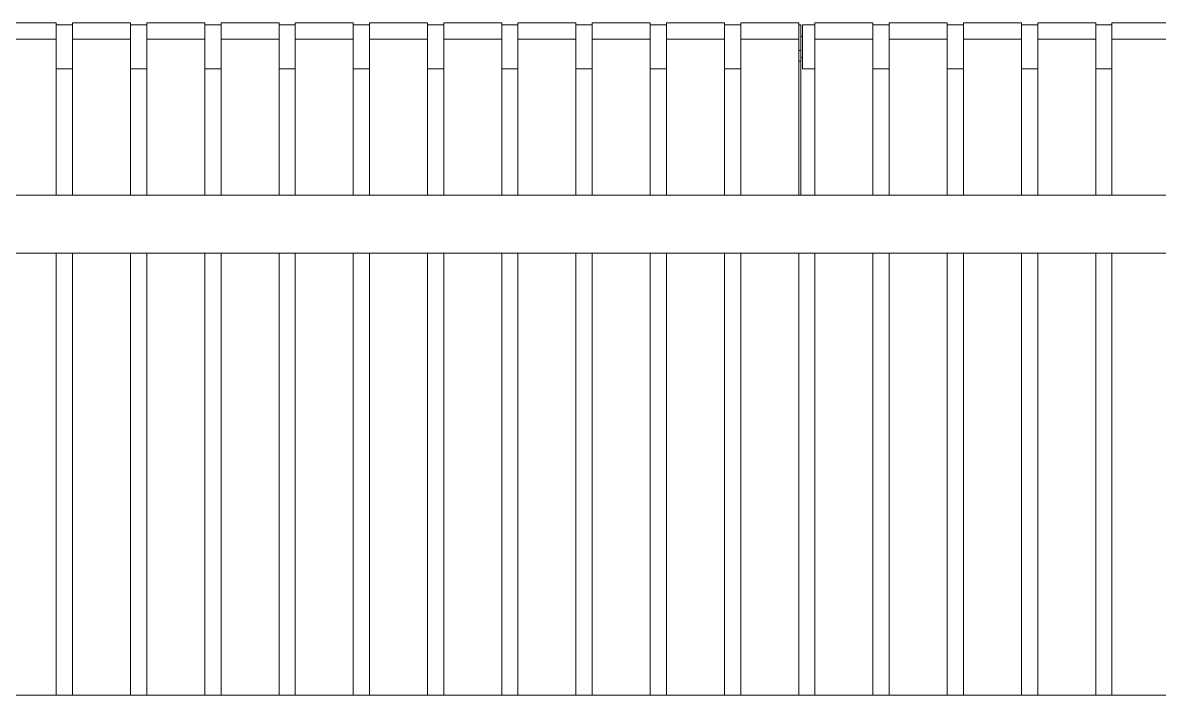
# Model space of a CAD drawing. Header units: millimetres. Extents: x 1761 to 11571, y -2876 to 3504.
# Drawn here: x 3276.8 to 3365, y -207.1 to -154.9 of the extents above; entities that cross this region are included whole.
import ezdxf

# ---------------------------------------------------------------- set-up
doc = ezdxf.new("R2010")
doc.units = ezdxf.units.MM
doc.layers.add('new', color=7, linetype='Continuous')

# ---------------------------------------------------------------- blocks, each defined once
blk = doc.blocks.new('SBJ')
at = {"color": 9, "linetype": 'Continuous', "lineweight": 15}
for p, q in [((173349.26, 76770.78), (173299.26, 76770.78)), ((173349.26, 76770.78), (173349.26, 76756.58)), ((173363.26, 76768.91), (173349.26, 76768.91)), ((173413.26, 76770.78), (173363.26, 76770.78)), ((173363.26, 76770.78), (173363.26, 76756.58)), ((173413.26, 76770.78), (173413.26, 76756.58)), ((173427.26, 76768.91), (173413.26, 76768.91)), ((173477.26, 76770.78), (173427.26, 76770.78)), ((173427.26, 76770.78), (173427.26, 76756.58)), ((173477.26, 76770.78), (173477.26, 76756.58)), ((173491.26, 76768.91), (173477.26, 76768.91)), ((173541.26, 76770.78), (173491.26, 76770.78)), ((173491.26, 76770.78), (173491.26, 76756.58)), ((173541.26, 76770.78), (173541.26, 76756.58)), ((173555.26, 76768.91), (173541.26, 76768.91)), ((173605.26, 76770.78), (173555.26, 76770.78)), ((173555.26, 76770.78), (173555.26, 76756.58)), ((173605.26, 76770.78), (173605.26, 76756.58)), ((173619.26, 76768.91), (173605.26, 76768.91)), ((173669.26, 76770.78), (173619.26, 76770.78)), ((173619.26, 76770.78), (173619.26, 76756.58)), ((173669.26, 76770.78), (173669.26, 76756.58)), ((173683.26, 76768.91), (173669.26, 76768.91)), ((173733.26, 76770.78), (173683.26, 76770.78)), ((173683.26, 76770.78), (173683.26, 76756.58)), ((173733.26, 76770.78), (173733.26, 76756.58)), ((173747.26, 76768.91), (173733.26, 76768.91)), ((173797.26, 76770.78), (173747.26, 76770.78)), ((173747.26, 76770.78), (173747.26, 76756.58)), ((173797.26, 76770.78), (173797.26, 76756.58)), ((173811.26, 76768.91), (173797.26, 76768.91)), ((173861.26, 76770.78), (173811.26, 76770.78)), ((173811.26, 76770.78), (173811.26, 76756.58)), ((173861.26, 76770.78), (173861.26, 76756.58)), ((173875.26, 76768.91), (173861.26, 76768.91)), ((173925.26, 76770.78), (173875.26, 76770.78)), ((173875.26, 76770.78), (173875.26, 76756.58)), ((173925.26, 76770.78), (173925.26, 76756.58)), ((173939.26, 76768.91), (173925.26, 76768.91)), ((173989.26, 76770.78), (173939.26, 76770.78)), ((173939.26, 76770.78), (173939.26, 76756.58)), ((173989.26, 76770.78), (173989.26, 76756.58)), ((173990.97, 76768.91), (173989.26, 76768.91)), ((173990.97, 76768.91), (173990.97, 76746.79)), ((174003.26, 76768.91), (173992.47, 76768.91)), ((173992.47, 76768.91), (173992.47, 76767.57)), ((173992.47, 76767.57), (173992.47, 76730.91)), ((174053.26, 76770.78), (174003.26, 76770.78)), ((174003.26, 76770.78), (174003.26, 76756.58)), ((174053.26, 76770.78), (174053.26, 76756.58)), ((174067.26, 76768.91), (174053.26, 76768.91)), ((174117.26, 76770.78), (174067.26, 76770.78)), ((174067.26, 76770.78), (174067.26, 76756.58)), ((174117.26, 76770.78), (174117.26, 76756.58)), ((174131.26, 76768.91), (174117.26, 76768.91)), ((174181.26, 76770.78), (174131.26, 76770.78)), ((174131.26, 76770.78), (174131.26, 76756.58)), ((174181.26, 76770.78), (174181.26, 76756.58)), ((174195.26, 76768.91), (174181.26, 76768.91)), ((174245.26, 76770.78), (174195.26, 76770.78)), ((174195.26, 76770.78), (174195.26, 76756.58)), ((174245.26, 76770.78), (174245.26, 76756.58)), ((174259.26, 76768.91), (174245.26, 76768.91)), ((174309.26, 76770.78), (174259.26, 76770.78)), ((174259.26, 76770.78), (174259.26, 76756.58)), ((173349.26, 76756.58), (173299.26, 76756.58)), ((173349.26, 76622.11), (173349.26, 76756.58)), ((173413.26, 76756.58), (173363.26, 76756.58)), ((173363.26, 76622.11), (173363.26, 76756.58)), ((173413.26, 76622.11), (173413.26, 76756.58)), ((173477.26, 76756.58), (173427.26, 76756.58)), ((173427.26, 76622.11), (173427.26, 76756.58)), ((173477.26, 76622.11), (173477.26, 76756.58)), ((173541.26, 76756.58), (173491.26, 76756.58)), ((173491.26, 76622.11), (173491.26, 76756.58)), ((173541.26, 76622.11), (173541.26, 76756.58)), ((173605.26, 76756.58), (173555.26, 76756.58)), ((173555.26, 76622.11), (173555.26, 76756.58)), ((173605.26, 76622.11), (173605.26, 76756.58)), ((173669.26, 76756.58), (173619.26, 76756.58)), ((173619.26, 76622.11), (173619.26, 76756.58)), ((173669.26, 76622.11), (173669.26, 76756.58)), ((173733.26, 76756.58), (173683.26, 76756.58)), ((173683.26, 76622.11), (173683.26, 76756.58)), ((173733.26, 76622.11), (173733.26, 76756.58)), ((173797.26, 76756.58), (173747.26, 76756.58)), ((173747.26, 76622.11), (173747.26, 76756.58)), ((173797.26, 76622.11), (173797.26, 76756.58)), ((173861.26, 76756.58), (173811.26, 76756.58)), ((173811.26, 76622.11), (173811.26, 76756.58)), ((173861.26, 76622.11), (173861.26, 76756.58)), ((173925.26, 76756.58), (173875.26, 76756.58)), ((173875.26, 76622.11), (173875.26, 76756.58)), ((173925.26, 76622.11), (173925.26, 76756.58)), ((173989.26, 76756.58), (173939.26, 76756.58)), ((173939.26, 76622.11), (173939.26, 76756.58)), ((173989.26, 76622.11), (173989.26, 76756.58)), ((173992.47, 76758.91), (173990.97, 76758.91)), ((174053.26, 76756.58), (174003.26, 76756.58)), ((174003.26, 76622.11), (174003.26, 76756.58)), ((174053.26, 76622.11), (174053.26, 76756.58)), ((174117.26, 76756.58), (174067.26, 76756.58)), ((174067.26, 76622.11), (174067.26, 76756.58)), ((174117.26, 76622.11), (174117.26, 76756.58)), ((174181.26, 76756.58), (174131.26, 76756.58)), ((174131.26, 76622.11), (174131.26, 76756.58)), ((174181.26, 76622.11), (174181.26, 76756.58)), ((174245.26, 76756.58), (174195.26, 76756.58)), ((174195.26, 76622.11), (174195.26, 76756.58)), ((174245.26, 76622.11), (174245.26, 76756.58)), ((174309.26, 76756.58), (174259.26, 76756.58)), ((174259.26, 76622.11), (174259.26, 76756.58)), ((173989.26, 76746.79), (173990.97, 76746.79)), ((173990.97, 76746.79), (173990.97, 76737.75)), ((173990.97, 76737.75), (173989.26, 76737.75)), ((173990.97, 76740.91), (173992.47, 76740.91)), ((173990.97, 76737.75), (173990.97, 76622.11)), ((173349.26, 76730.91), (173363.26, 76730.91)), ((173413.26, 76730.91), (173427.26, 76730.91)), ((173477.26, 76730.91), (173491.26, 76730.91)), ((173541.26, 76730.91), (173555.26, 76730.91)), ((173605.26, 76730.91), (173619.26, 76730.91)), ((173669.26, 76730.91), (173683.26, 76730.91)), ((173733.26, 76730.91), (173747.26, 76730.91)), ((173797.26, 76730.91), (173811.26, 76730.91)), ((173861.26, 76730.91), (173875.26, 76730.91)), ((173925.26, 76730.91), (173939.26, 76730.91)), ((173992.47, 76730.91), (174003.26, 76730.91)), ((174053.26, 76730.91), (174067.26, 76730.91)), ((174117.26, 76730.91), (174131.26, 76730.91)), ((174181.26, 76730.91), (174195.26, 76730.91)), ((174245.26, 76730.91), (174259.26, 76730.91)), ((176145.9, 76622.11), (172868.9, 76622.11)), ((172868.9, 76572.11), (176145.9, 76572.11)), ((173349.26, 76191.16), (173349.26, 76572.11)), ((173363.26, 76191.16), (173363.26, 76572.11)), ((173413.26, 76191.16), (173413.26, 76572.11)), ((173427.26, 76191.16), (173427.26, 76572.11)), ((173477.26, 76191.16), (173477.26, 76572.11)), ((173491.26, 76191.16), (173491.26, 76572.11)), ((173541.26, 76191.16), (173541.26, 76572.11)), ((173555.26, 76191.16), (173555.26, 76572.11)), ((173605.26, 76191.16), (173605.26, 76572.11)), ((173619.26, 76191.16), (173619.26, 76572.11)), ((173669.26, 76191.16), (173669.26, 76572.11)), ((173683.26, 76191.16), (173683.26, 76572.11)), ((173733.26, 76191.16), (173733.26, 76572.11)), ((173747.26, 76191.16), (173747.26, 76572.11)), ((173797.26, 76191.16), (173797.26, 76572.11)), ((173811.26, 76191.16), (173811.26, 76572.11)), ((173861.26, 76191.16), (173861.26, 76572.11)), ((173875.26, 76191.16), (173875.26, 76572.11)), ((173925.26, 76191.16), (173925.26, 76572.11)), ((173939.26, 76191.16), (173939.26, 76572.11)), ((173989.26, 76191.16), (173989.26, 76572.11)), ((174003.26, 76191.16), (174003.26, 76572.11)), ((174053.26, 76191.16), (174053.26, 76572.11)), ((174067.26, 76191.16), (174067.26, 76572.11)), ((174117.26, 76191.16), (174117.26, 76572.11)), ((174131.26, 76191.16), (174131.26, 76572.11)), ((174181.26, 76191.16), (174181.26, 76572.11)), ((174195.26, 76191.16), (174195.26, 76572.11)), ((174245.26, 76191.16), (174245.26, 76572.11)), ((174259.26, 76191.16), (174259.26, 76572.11)), ((176145.9, 76191.16), (172868.9, 76191.16))]:
    blk.add_line(p, q, dxfattribs=at)

msp = doc.modelspace()

# ---------------------------------------------------------------- block references
at = {"layer": 'new', "color": 1, "xscale": 0.09, "yscale": 0.09, "zscale": 0.09}
msp.add_blockref('SBJ', (-12322.008, -7064.273), dxfattribs=at)

doc.saveas('drawing.dxf')
